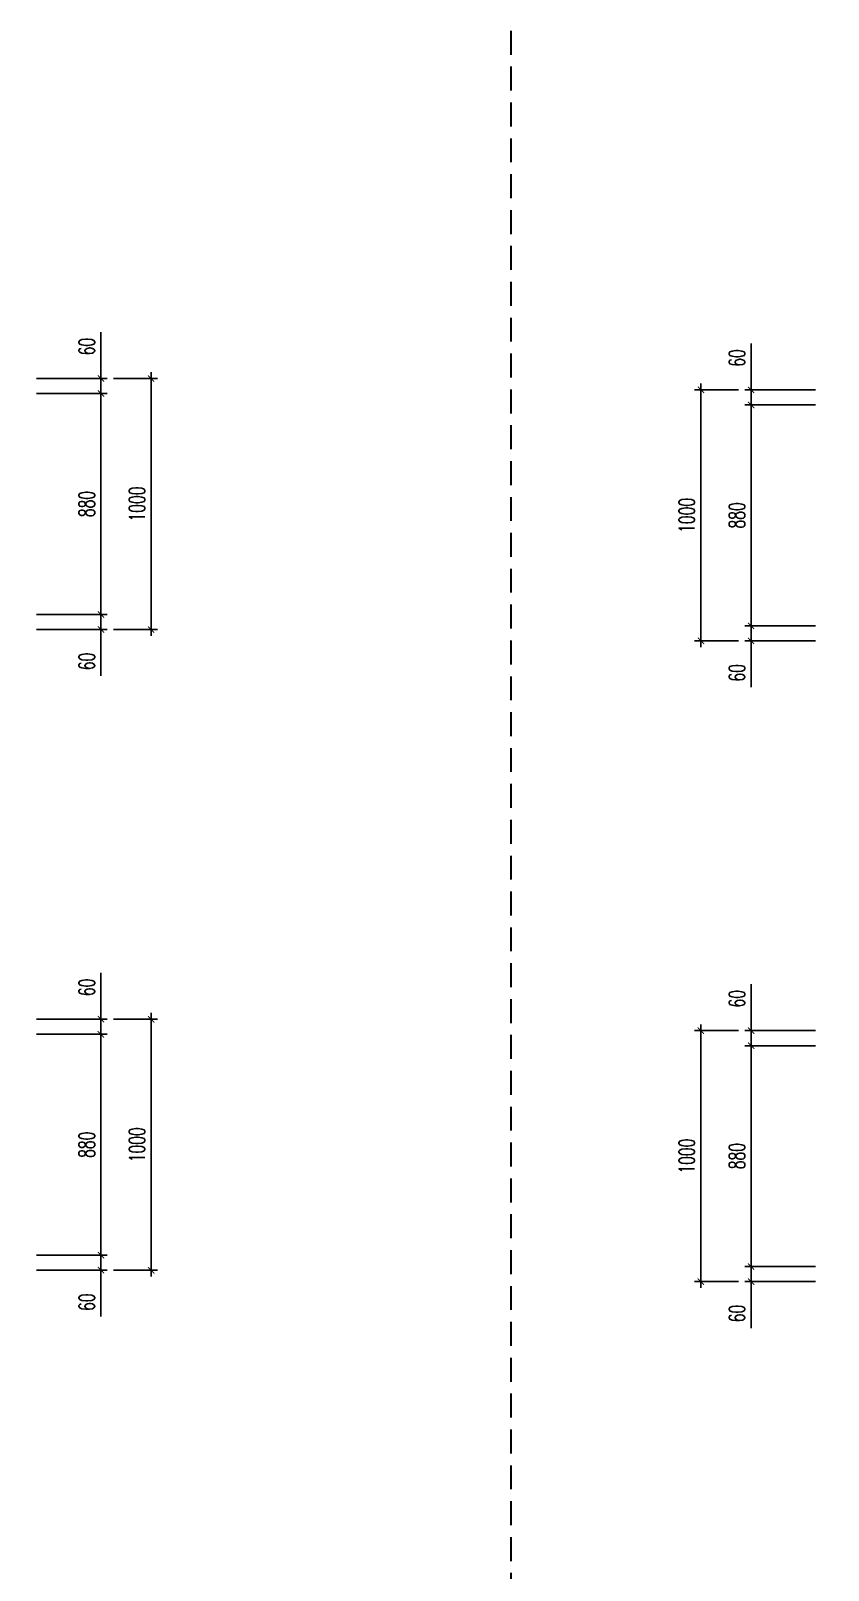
# Model space of a CAD drawing. Header units: millimetres. Extents: x -143483 to 1166745, y -1448440 to -1202244.
# Drawn here: x 101544 to 114249, y -1236141 to -1211610 of the extents above; entities that cross this region are included whole.
import ezdxf

# ---------------------------------------------------------------- set-up
doc = ezdxf.new("R2010")
doc.units = ezdxf.units.MM
doc.header["$LTSCALE"] = 30
doc.header["$PDMODE"] = 3
doc.linetypes.add('DASHED', pattern=[19.05, 12.7, -6.35])
doc.layers.get('0').update_dxf_attribs({"lineweight": 9})
doc.layers.get('Defpoints').update_dxf_attribs({"lineweight": 9})
doc.layers.add('ccu11-Dim', color=8, linetype='Continuous')
doc.layers.add('ccu11-Khuat', color=9, linetype='DASHED', lineweight=30)
doc.styles.add('ccu11-dim', font='vnsimli.shx', dxfattribs={"width": 0.65, "bigfont": 'bigfont.shx'})
doc.dimstyles.new('ccu11-100x4', dxfattribs={"dimscale": 100, "dimtxt": 2.5, "dimasz": 1, "dimexe": 1, "dimexo": 2, "dimgap": 1, "dimtad": 1, "dimdec": 0, "dimlfac": 0.25, "dimdsep": 46, "dimtxsty": 'ccu11-dim', "dimblk": 'ARCHTICK', "dimcen": -1, "dimdle": 1, "dimclrd": 256, "dimclre": 256, "dimclrt": 3, "dimadec": 0, "dimazin": 2, "dimtfac": 0.1, "dimtdec": 0, "dimtmove": 0, "dimatfit": 1, "dimldrblk": 'ARCHTICK', "dimfxl": 0, "dimtvp": 0.833333, "dimtolj": 1, "dimtzin": 12, "dimarcsym": 0})

# ---------------------------------------------------------------- blocks, each defined once
blk = doc.blocks.new('_ARCHTICK')
at = {"color": 0, "linetype": 'ByBlock', "const_width": 0.15}
blk.add_lwpolyline([(-0.5, -0.5), (0.5, 0.5)], dxfattribs=at)
blk = doc.blocks.new('*D2593')
at = {"layer": 'ccu11-Dim', "linetype": 'ByBlock', "lineweight": -2, "ltscale": 30, "transparency": 16777216}
for p, q in [((102662, -1217151), (102662, -1216411)), ((101634, -1217151), (102762, -1217151)), ((102662, -1217391), (102662, -1217151)), ((101634, -1217391), (102762, -1217391)), ((102662, -1217391), (102662, -1217491))]:
    blk.add_line(p, q, dxfattribs=at)
at = {"layer": 'Defpoints', "color": 0, "linetype": 'ByBlock', "ltscale": 30, "transparency": 16777216}
for p in [(101434, -1217151), (101434, -1217391), (102662, -1217391)]:
    blk.add_point(p, dxfattribs=at)
at = {"layer": 'ccu11-Dim', "linetype": 'ByBlock', "lineweight": -2, "ltscale": 30, "transparency": 16777216, "xscale": 100, "yscale": 100, "zscale": 100}
for p, rotation in [((102662, -1217151), 270), ((102662, -1217391), 90)]:
    blk.add_blockref('_ARCHTICK', p, dxfattribs=dict(at, rotation=rotation))
at = {"layer": 'ccu11-Dim', "color": 3, "linetype": 'ByBlock', "ltscale": 30, "transparency": 16777216, "insert": (102437, -1216643), "char_height": 250, "attachment_point": 5, "rotation": 90, "style": 'ccu11-dim'}
blk.add_mtext('\\A1;60', dxfattribs=at)
blk = doc.blocks.new('*D2594')
at = {"layer": 'ccu11-Dim', "linetype": 'ByBlock', "lineweight": -2, "ltscale": 30, "transparency": 16777216}
for p, q in [((101634, -1217391), (102762, -1217391)), ((102662, -1217291), (102662, -1221011)), ((101634, -1220911), (102762, -1220911))]:
    blk.add_line(p, q, dxfattribs=at)
at = {"layer": 'Defpoints', "color": 0, "linetype": 'ByBlock', "ltscale": 30, "transparency": 16777216}
for p in [(101434, -1217391), (101434, -1220911), (102662, -1220911)]:
    blk.add_point(p, dxfattribs=at)
at = {"layer": 'ccu11-Dim', "linetype": 'ByBlock', "lineweight": -2, "ltscale": 30, "transparency": 16777216, "xscale": 100, "yscale": 100, "zscale": 100}
for p, rotation in [((102662, -1217391), 90), ((102662, -1220911), 270)]:
    blk.add_blockref('_ARCHTICK', p, dxfattribs=dict(at, rotation=rotation))
at = {"layer": 'ccu11-Dim', "color": 3, "linetype": 'ByBlock', "ltscale": 30, "transparency": 16777216, "insert": (102437, -1219151), "char_height": 250, "attachment_point": 5, "rotation": 90, "style": 'ccu11-dim'}
blk.add_mtext('\\A1;880', dxfattribs=at)
blk = doc.blocks.new('*D2595')
at = {"layer": 'ccu11-Dim', "linetype": 'ByBlock', "lineweight": -2, "ltscale": 30, "transparency": 16777216}
for p, q in [((102662, -1220911), (102662, -1220811)), ((101634, -1220911), (102762, -1220911)), ((102662, -1220911), (102662, -1221151)), ((101634, -1221151), (102762, -1221151)), ((102662, -1221151), (102662, -1221890))]:
    blk.add_line(p, q, dxfattribs=at)
at = {"layer": 'Defpoints', "color": 0, "linetype": 'ByBlock', "ltscale": 30, "transparency": 16777216}
for p in [(101434, -1220911), (102662, -1220911), (101434, -1221151)]:
    blk.add_point(p, dxfattribs=at)
at = {"layer": 'ccu11-Dim', "linetype": 'ByBlock', "lineweight": -2, "ltscale": 30, "transparency": 16777216, "xscale": 100, "yscale": 100, "zscale": 100}
for p, rotation in [((102662, -1220911), 270), ((102662, -1221151), 90)]:
    blk.add_blockref('_ARCHTICK', p, dxfattribs=dict(at, rotation=rotation))
at = {"layer": 'ccu11-Dim', "color": 3, "linetype": 'ByBlock', "ltscale": 30, "transparency": 16777216, "insert": (102437, -1221659), "char_height": 250, "attachment_point": 5, "rotation": 90, "style": 'ccu11-dim'}
blk.add_mtext('\\A1;60', dxfattribs=at)
blk = doc.blocks.new('*D2596')
at = {"layer": 'ccu11-Dim', "linetype": 'ByBlock', "lineweight": -2, "ltscale": 30, "transparency": 16777216}
for p, q in [((102862, -1217151), (103562, -1217151)), ((103462, -1217051), (103462, -1221251)), ((102862, -1221151), (103562, -1221151))]:
    blk.add_line(p, q, dxfattribs=at)
at = {"layer": 'Defpoints', "color": 0, "linetype": 'ByBlock', "ltscale": 30, "transparency": 16777216}
for p in [(102662, -1217151), (102662, -1221151), (103462, -1221151)]:
    blk.add_point(p, dxfattribs=at)
at = {"layer": 'ccu11-Dim', "linetype": 'ByBlock', "lineweight": -2, "ltscale": 30, "transparency": 16777216, "xscale": 100, "yscale": 100, "zscale": 100}
for p, rotation in [((103462, -1217151), 90), ((103462, -1221151), 270)]:
    blk.add_blockref('_ARCHTICK', p, dxfattribs=dict(at, rotation=rotation))
at = {"layer": 'ccu11-Dim', "color": 3, "linetype": 'ByBlock', "ltscale": 30, "transparency": 16777216, "insert": (103237, -1219151), "char_height": 250, "attachment_point": 5, "rotation": 90, "style": 'ccu11-dim'}
blk.add_mtext('\\A1;1000', dxfattribs=at)
blk = doc.blocks.new('*D2606')
at = {"layer": 'ccu11-Dim', "linetype": 'ByBlock', "lineweight": -2, "ltscale": 30, "transparency": 16777216}
for p, q in [((102662, -1227361), (102662, -1226621)), ((101634, -1227361), (102762, -1227361)), ((102662, -1227601), (102662, -1227361)), ((101634, -1227601), (102762, -1227601)), ((102662, -1227601), (102662, -1227701))]:
    blk.add_line(p, q, dxfattribs=at)
at = {"layer": 'Defpoints', "color": 0, "linetype": 'ByBlock', "ltscale": 30, "transparency": 16777216}
for p in [(101434, -1227361), (101434, -1227601), (102662, -1227601)]:
    blk.add_point(p, dxfattribs=at)
at = {"layer": 'ccu11-Dim', "linetype": 'ByBlock', "lineweight": -2, "ltscale": 30, "transparency": 16777216, "xscale": 100, "yscale": 100, "zscale": 100}
for p, rotation in [((102662, -1227361), 270), ((102662, -1227601), 90)]:
    blk.add_blockref('_ARCHTICK', p, dxfattribs=dict(at, rotation=rotation))
at = {"layer": 'ccu11-Dim', "color": 3, "linetype": 'ByBlock', "ltscale": 30, "transparency": 16777216, "insert": (102437, -1226853), "char_height": 250, "attachment_point": 5, "rotation": 90, "style": 'ccu11-dim'}
blk.add_mtext('\\A1;60', dxfattribs=at)
blk = doc.blocks.new('*D2607')
at = {"layer": 'ccu11-Dim', "linetype": 'ByBlock', "lineweight": -2, "ltscale": 30, "transparency": 16777216}
for p, q in [((102662, -1227501), (102662, -1231221)), ((101634, -1227601), (102762, -1227601)), ((101634, -1231121), (102762, -1231121))]:
    blk.add_line(p, q, dxfattribs=at)
at = {"layer": 'Defpoints', "color": 0, "linetype": 'ByBlock', "ltscale": 30, "transparency": 16777216}
for p in [(101434, -1227601), (101434, -1231121), (102662, -1231121)]:
    blk.add_point(p, dxfattribs=at)
at = {"layer": 'ccu11-Dim', "linetype": 'ByBlock', "lineweight": -2, "ltscale": 30, "transparency": 16777216, "xscale": 100, "yscale": 100, "zscale": 100}
for p, rotation in [((102662, -1227601), 90), ((102662, -1231121), 270)]:
    blk.add_blockref('_ARCHTICK', p, dxfattribs=dict(at, rotation=rotation))
at = {"layer": 'ccu11-Dim', "color": 3, "linetype": 'ByBlock', "ltscale": 30, "transparency": 16777216, "insert": (102437, -1229361), "char_height": 250, "attachment_point": 5, "rotation": 90, "style": 'ccu11-dim'}
blk.add_mtext('\\A1;880', dxfattribs=at)
blk = doc.blocks.new('*D2608')
at = {"layer": 'ccu11-Dim', "linetype": 'ByBlock', "lineweight": -2, "ltscale": 30, "transparency": 16777216}
for p, q in [((101634, -1231121), (102762, -1231121)), ((102662, -1231121), (102662, -1231021)), ((102662, -1231121), (102662, -1231361)), ((101634, -1231361), (102762, -1231361)), ((102662, -1231361), (102662, -1232100))]:
    blk.add_line(p, q, dxfattribs=at)
at = {"layer": 'Defpoints', "color": 0, "linetype": 'ByBlock', "ltscale": 30, "transparency": 16777216}
for p in [(101434, -1231121), (102662, -1231121), (101434, -1231361)]:
    blk.add_point(p, dxfattribs=at)
at = {"layer": 'ccu11-Dim', "linetype": 'ByBlock', "lineweight": -2, "ltscale": 30, "transparency": 16777216, "xscale": 100, "yscale": 100, "zscale": 100}
for p, rotation in [((102662, -1231121), 270), ((102662, -1231361), 90)]:
    blk.add_blockref('_ARCHTICK', p, dxfattribs=dict(at, rotation=rotation))
at = {"layer": 'ccu11-Dim', "color": 3, "linetype": 'ByBlock', "ltscale": 30, "transparency": 16777216, "insert": (102437, -1231869), "char_height": 250, "attachment_point": 5, "rotation": 90, "style": 'ccu11-dim'}
blk.add_mtext('\\A1;60', dxfattribs=at)
blk = doc.blocks.new('*D2609')
at = {"layer": 'ccu11-Dim', "linetype": 'ByBlock', "lineweight": -2, "ltscale": 30, "transparency": 16777216}
for p, q in [((103462, -1227261), (103462, -1231461)), ((102862, -1227361), (103562, -1227361)), ((102862, -1231361), (103562, -1231361))]:
    blk.add_line(p, q, dxfattribs=at)
at = {"layer": 'Defpoints', "color": 0, "linetype": 'ByBlock', "ltscale": 30, "transparency": 16777216}
for p in [(102662, -1227361), (102662, -1231361), (103462, -1231361)]:
    blk.add_point(p, dxfattribs=at)
at = {"layer": 'ccu11-Dim', "linetype": 'ByBlock', "lineweight": -2, "ltscale": 30, "transparency": 16777216, "xscale": 100, "yscale": 100, "zscale": 100}
for p, rotation in [((103462, -1227361), 90), ((103462, -1231361), 270)]:
    blk.add_blockref('_ARCHTICK', p, dxfattribs=dict(at, rotation=rotation))
at = {"layer": 'ccu11-Dim', "color": 3, "linetype": 'ByBlock', "ltscale": 30, "transparency": 16777216, "insert": (103237, -1229361), "char_height": 250, "attachment_point": 5, "rotation": 90, "style": 'ccu11-dim'}
blk.add_mtext('\\A1;1000', dxfattribs=at)
blk = doc.blocks.new('*D2359')
at = {"layer": 'ccu11-Dim', "linetype": 'ByBlock', "lineweight": -2, "ltscale": 30, "transparency": 16777216}
for p, q in [((113021, -1227542), (113021, -1226802)), ((114049, -1227542), (112921, -1227542)), ((113021, -1227782), (113021, -1227542)), ((114049, -1227782), (112921, -1227782)), ((113021, -1227782), (113021, -1227882))]:
    blk.add_line(p, q, dxfattribs=at)
at = {"layer": 'Defpoints', "color": 0, "linetype": 'ByBlock', "ltscale": 30, "transparency": 16777216}
for p in [(114249, -1227542), (113021, -1227782), (114249, -1227782)]:
    blk.add_point(p, dxfattribs=at)
at = {"layer": 'ccu11-Dim', "linetype": 'ByBlock', "lineweight": -2, "ltscale": 30, "transparency": 16777216, "xscale": 100, "yscale": 100, "zscale": 100}
for p, rotation in [((113021, -1227542), 270), ((113021, -1227782), 90)]:
    blk.add_blockref('_ARCHTICK', p, dxfattribs=dict(at, rotation=rotation))
at = {"layer": 'ccu11-Dim', "color": 3, "linetype": 'ByBlock', "ltscale": 30, "transparency": 16777216, "insert": (112796, -1227034), "char_height": 250, "attachment_point": 5, "rotation": 90, "style": 'ccu11-dim'}
blk.add_mtext('\\A1;60', dxfattribs=at)
blk = doc.blocks.new('*D2360')
at = {"layer": 'ccu11-Dim', "linetype": 'ByBlock', "lineweight": -2, "ltscale": 30, "transparency": 16777216}
for p, q in [((113021, -1227682), (113021, -1231402)), ((114049, -1227782), (112921, -1227782)), ((114049, -1231302), (112921, -1231302))]:
    blk.add_line(p, q, dxfattribs=at)
at = {"layer": 'Defpoints', "color": 0, "linetype": 'ByBlock', "ltscale": 30, "transparency": 16777216}
for p in [(114249, -1227782), (113021, -1231302), (114249, -1231302)]:
    blk.add_point(p, dxfattribs=at)
at = {"layer": 'ccu11-Dim', "linetype": 'ByBlock', "lineweight": -2, "ltscale": 30, "transparency": 16777216, "xscale": 100, "yscale": 100, "zscale": 100}
for p, rotation in [((113021, -1227782), 90), ((113021, -1231302), 270)]:
    blk.add_blockref('_ARCHTICK', p, dxfattribs=dict(at, rotation=rotation))
at = {"layer": 'ccu11-Dim', "color": 3, "linetype": 'ByBlock', "ltscale": 30, "transparency": 16777216, "insert": (112796, -1229542), "char_height": 250, "attachment_point": 5, "rotation": 90, "style": 'ccu11-dim'}
blk.add_mtext('\\A1;880', dxfattribs=at)
blk = doc.blocks.new('*D2361')
at = {"layer": 'ccu11-Dim', "linetype": 'ByBlock', "lineweight": -2, "ltscale": 30, "transparency": 16777216}
for p, q in [((114049, -1231302), (112921, -1231302)), ((113021, -1231302), (113021, -1231202)), ((113021, -1231302), (113021, -1231542)), ((114049, -1231542), (112921, -1231542)), ((113021, -1231542), (113021, -1232281))]:
    blk.add_line(p, q, dxfattribs=at)
at = {"layer": 'Defpoints', "color": 0, "linetype": 'ByBlock', "ltscale": 30, "transparency": 16777216}
for p in [(113021, -1231302), (114249, -1231302), (114249, -1231542)]:
    blk.add_point(p, dxfattribs=at)
at = {"layer": 'ccu11-Dim', "linetype": 'ByBlock', "lineweight": -2, "ltscale": 30, "transparency": 16777216, "xscale": 100, "yscale": 100, "zscale": 100}
for p, rotation in [((113021, -1231302), 270), ((113021, -1231542), 90)]:
    blk.add_blockref('_ARCHTICK', p, dxfattribs=dict(at, rotation=rotation))
at = {"layer": 'ccu11-Dim', "color": 3, "linetype": 'ByBlock', "ltscale": 30, "transparency": 16777216, "insert": (112796, -1232050), "char_height": 250, "attachment_point": 5, "rotation": 90, "style": 'ccu11-dim'}
blk.add_mtext('\\A1;60', dxfattribs=at)
blk = doc.blocks.new('*D2362')
at = {"layer": 'ccu11-Dim', "linetype": 'ByBlock', "lineweight": -2, "ltscale": 30, "transparency": 16777216}
for p, q in [((112221, -1227442), (112221, -1231642)), ((112821, -1227542), (112121, -1227542)), ((112821, -1231542), (112121, -1231542))]:
    blk.add_line(p, q, dxfattribs=at)
at = {"layer": 'Defpoints', "color": 0, "linetype": 'ByBlock', "ltscale": 30, "transparency": 16777216}
for p in [(113021, -1227542), (112221, -1231542), (113021, -1231542)]:
    blk.add_point(p, dxfattribs=at)
at = {"layer": 'ccu11-Dim', "linetype": 'ByBlock', "lineweight": -2, "ltscale": 30, "transparency": 16777216, "xscale": 100, "yscale": 100, "zscale": 100}
for p, rotation in [((112221, -1227542), 90), ((112221, -1231542), 270)]:
    blk.add_blockref('_ARCHTICK', p, dxfattribs=dict(at, rotation=rotation))
at = {"layer": 'ccu11-Dim', "color": 3, "linetype": 'ByBlock', "ltscale": 30, "transparency": 16777216, "insert": (111996, -1229542), "char_height": 250, "attachment_point": 5, "rotation": 90, "style": 'ccu11-dim'}
blk.add_mtext('\\A1;1000', dxfattribs=at)
blk = doc.blocks.new('*D2669')
at = {"layer": 'ccu11-Dim', "linetype": 'ByBlock', "lineweight": -2, "ltscale": 30, "transparency": 16777216}
for p, q in [((113021, -1217332), (113021, -1216592)), ((114049, -1217332), (112921, -1217332)), ((113021, -1217572), (113021, -1217332)), ((114049, -1217572), (112921, -1217572)), ((113021, -1217572), (113021, -1217672))]:
    blk.add_line(p, q, dxfattribs=at)
at = {"layer": 'Defpoints', "color": 0, "linetype": 'ByBlock', "ltscale": 30, "transparency": 16777216}
for p in [(114249, -1217332), (113021, -1217572), (114249, -1217572)]:
    blk.add_point(p, dxfattribs=at)
at = {"layer": 'ccu11-Dim', "linetype": 'ByBlock', "lineweight": -2, "ltscale": 30, "transparency": 16777216, "xscale": 100, "yscale": 100, "zscale": 100}
for p, rotation in [((113021, -1217332), 270), ((113021, -1217572), 90)]:
    blk.add_blockref('_ARCHTICK', p, dxfattribs=dict(at, rotation=rotation))
at = {"layer": 'ccu11-Dim', "color": 3, "linetype": 'ByBlock', "ltscale": 30, "transparency": 16777216, "insert": (112796, -1216824), "char_height": 250, "attachment_point": 5, "rotation": 90, "style": 'ccu11-dim'}
blk.add_mtext('\\A1;60', dxfattribs=at)
blk = doc.blocks.new('*D2670')
at = {"layer": 'ccu11-Dim', "linetype": 'ByBlock', "lineweight": -2, "ltscale": 30, "transparency": 16777216}
for p, q in [((114049, -1217572), (112921, -1217572)), ((113021, -1217472), (113021, -1221192)), ((114049, -1221092), (112921, -1221092))]:
    blk.add_line(p, q, dxfattribs=at)
at = {"layer": 'Defpoints', "color": 0, "linetype": 'ByBlock', "ltscale": 30, "transparency": 16777216}
for p in [(114249, -1217572), (113021, -1221092), (114249, -1221092)]:
    blk.add_point(p, dxfattribs=at)
at = {"layer": 'ccu11-Dim', "linetype": 'ByBlock', "lineweight": -2, "ltscale": 30, "transparency": 16777216, "xscale": 100, "yscale": 100, "zscale": 100}
for p, rotation in [((113021, -1217572), 90), ((113021, -1221092), 270)]:
    blk.add_blockref('_ARCHTICK', p, dxfattribs=dict(at, rotation=rotation))
at = {"layer": 'ccu11-Dim', "color": 3, "linetype": 'ByBlock', "ltscale": 30, "transparency": 16777216, "insert": (112796, -1219332), "char_height": 250, "attachment_point": 5, "rotation": 90, "style": 'ccu11-dim'}
blk.add_mtext('\\A1;880', dxfattribs=at)
blk = doc.blocks.new('*D2671')
at = {"layer": 'ccu11-Dim', "linetype": 'ByBlock', "lineweight": -2, "ltscale": 30, "transparency": 16777216}
for p, q in [((114049, -1221092), (112921, -1221092)), ((113021, -1221092), (113021, -1220992)), ((113021, -1221092), (113021, -1221332)), ((114049, -1221332), (112921, -1221332)), ((113021, -1221332), (113021, -1222071))]:
    blk.add_line(p, q, dxfattribs=at)
at = {"layer": 'Defpoints', "color": 0, "linetype": 'ByBlock', "ltscale": 30, "transparency": 16777216}
for p in [(113021, -1221092), (114249, -1221092), (114249, -1221332)]:
    blk.add_point(p, dxfattribs=at)
at = {"layer": 'ccu11-Dim', "linetype": 'ByBlock', "lineweight": -2, "ltscale": 30, "transparency": 16777216, "xscale": 100, "yscale": 100, "zscale": 100}
for p, rotation in [((113021, -1221092), 270), ((113021, -1221332), 90)]:
    blk.add_blockref('_ARCHTICK', p, dxfattribs=dict(at, rotation=rotation))
at = {"layer": 'ccu11-Dim', "color": 3, "linetype": 'ByBlock', "ltscale": 30, "transparency": 16777216, "insert": (112796, -1221840), "char_height": 250, "attachment_point": 5, "rotation": 90, "style": 'ccu11-dim'}
blk.add_mtext('\\A1;60', dxfattribs=at)
blk = doc.blocks.new('*D2672')
at = {"layer": 'ccu11-Dim', "linetype": 'ByBlock', "lineweight": -2, "ltscale": 30, "transparency": 16777216}
for p, q in [((112821, -1217332), (112121, -1217332)), ((112221, -1217232), (112221, -1221432)), ((112821, -1221332), (112121, -1221332))]:
    blk.add_line(p, q, dxfattribs=at)
at = {"layer": 'Defpoints', "color": 0, "linetype": 'ByBlock', "ltscale": 30, "transparency": 16777216}
for p in [(113021, -1217332), (112221, -1221332), (113021, -1221332)]:
    blk.add_point(p, dxfattribs=at)
at = {"layer": 'ccu11-Dim', "linetype": 'ByBlock', "lineweight": -2, "ltscale": 30, "transparency": 16777216, "xscale": 100, "yscale": 100, "zscale": 100}
for p, rotation in [((112221, -1217332), 90), ((112221, -1221332), 270)]:
    blk.add_blockref('_ARCHTICK', p, dxfattribs=dict(at, rotation=rotation))
at = {"layer": 'ccu11-Dim', "color": 3, "linetype": 'ByBlock', "ltscale": 30, "transparency": 16777216, "insert": (111996, -1219332), "char_height": 250, "attachment_point": 5, "rotation": 90, "style": 'ccu11-dim'}
blk.add_mtext('\\A1;1000', dxfattribs=at)

msp = doc.modelspace()

# ---------------------------------------------------------------- linework, layer by layer
at = {"layer": 'ccu11-Khuat'}
msp.add_line((109192.73, -1211609.82), (109192.73, -1268677.68), dxfattribs=at)

# ---------------------------------------------------------------- dimensions: what is measured, and where the dimension line sits
at = {"layer": 'ccu11-Dim', "linetype": 'ByBlock', "ltscale": 30}
for base, p1, p2, angle, picture, middle in [((102662.18, -1217390.75), (101433.78, -1217150.75), (101433.78, -1217390.75), 90, '*D2593', (102662.18, -1216642.76)), ((113020.64, -1217571.89), (114249.04, -1217331.89), (114249.04, -1217571.89), 90, '*D2669', (113020.64, -1216823.9)), ((102662.18, -1220910.75), (101433.78, -1221150.75), (101433.78, -1220910.75), 270, '*D2595', (102662.18, -1221658.73)), ((113020.64, -1221091.89), (114249.04, -1221331.89), (114249.04, -1221091.89), 270, '*D2671', (113020.64, -1221839.87)), ((102662.18, -1227600.69), (101433.78, -1227360.69), (101433.78, -1227600.69), 90, '*D2606', (102662.18, -1226852.7)), ((113020.64, -1227781.83), (114249.04, -1227541.83), (114249.04, -1227781.83), 90, '*D2359', (113020.64, -1227033.84)), ((102662.18, -1231120.69), (101433.78, -1231360.69), (101433.78, -1231120.69), 270, '*D2608', (102662.18, -1231868.67)), ((113020.64, -1231301.83), (114249.04, -1231541.83), (114249.04, -1231301.83), 270, '*D2361', (113020.64, -1232049.81))]:
    dim = msp.add_linear_dim(base=base, p1=p1, p2=p2, angle=angle, dimstyle='ccu11-100x4', dxfattribs=at)
    dim.commit()
    dim.dimension.update_dxf_attribs({"geometry": picture, "text_midpoint": middle, "dimtype": 160})
for base, p1, p2, picture, middle in [((103462.18, -1221150.75), (102662.18, -1217150.75), (102662.18, -1221150.75), '*D2596', (103237.18, -1219150.75)), ((112220.64, -1221331.89), (113020.64, -1217331.89), (113020.64, -1221331.89), '*D2672', (111995.64, -1219331.89)), ((103462.18, -1231360.69), (102662.18, -1227360.69), (102662.18, -1231360.69), '*D2609', (103237.18, -1229360.69)), ((112220.64, -1231541.83), (113020.64, -1227541.83), (113020.64, -1231541.83), '*D2362', (111995.64, -1229541.83))]:
    dim = msp.add_linear_dim(base=base, p1=p1, p2=p2, angle=90, dimstyle='ccu11-100x4', dxfattribs=at)
    dim.commit()
    dim.dimension.update_dxf_attribs({"geometry": picture, "text_midpoint": middle})
for base, p1, p2, picture, middle in [((102662.18, -1220910.75), (101433.78, -1217390.75), (101433.78, -1220910.75), '*D2594', (102437.18, -1219150.75)), ((113020.64, -1221091.89), (114249.04, -1217571.89), (114249.04, -1221091.89), '*D2670', (112795.64, -1219331.89)), ((102662.18, -1231120.69), (101433.78, -1227600.69), (101433.78, -1231120.69), '*D2607', (102437.18, -1229360.69)), ((113020.64, -1231301.83), (114249.04, -1227781.83), (114249.04, -1231301.83), '*D2360', (112795.64, -1229541.83))]:
    dim = msp.add_linear_dim(base=base, p1=p1, p2=p2, angle=90, dimstyle='ccu11-100x4', override={"dimtmove": 1}, dxfattribs=at)
    dim.commit()
    dim.dimension.update_dxf_attribs({"geometry": picture, "text_midpoint": middle})

doc.saveas('drawing.dxf')
